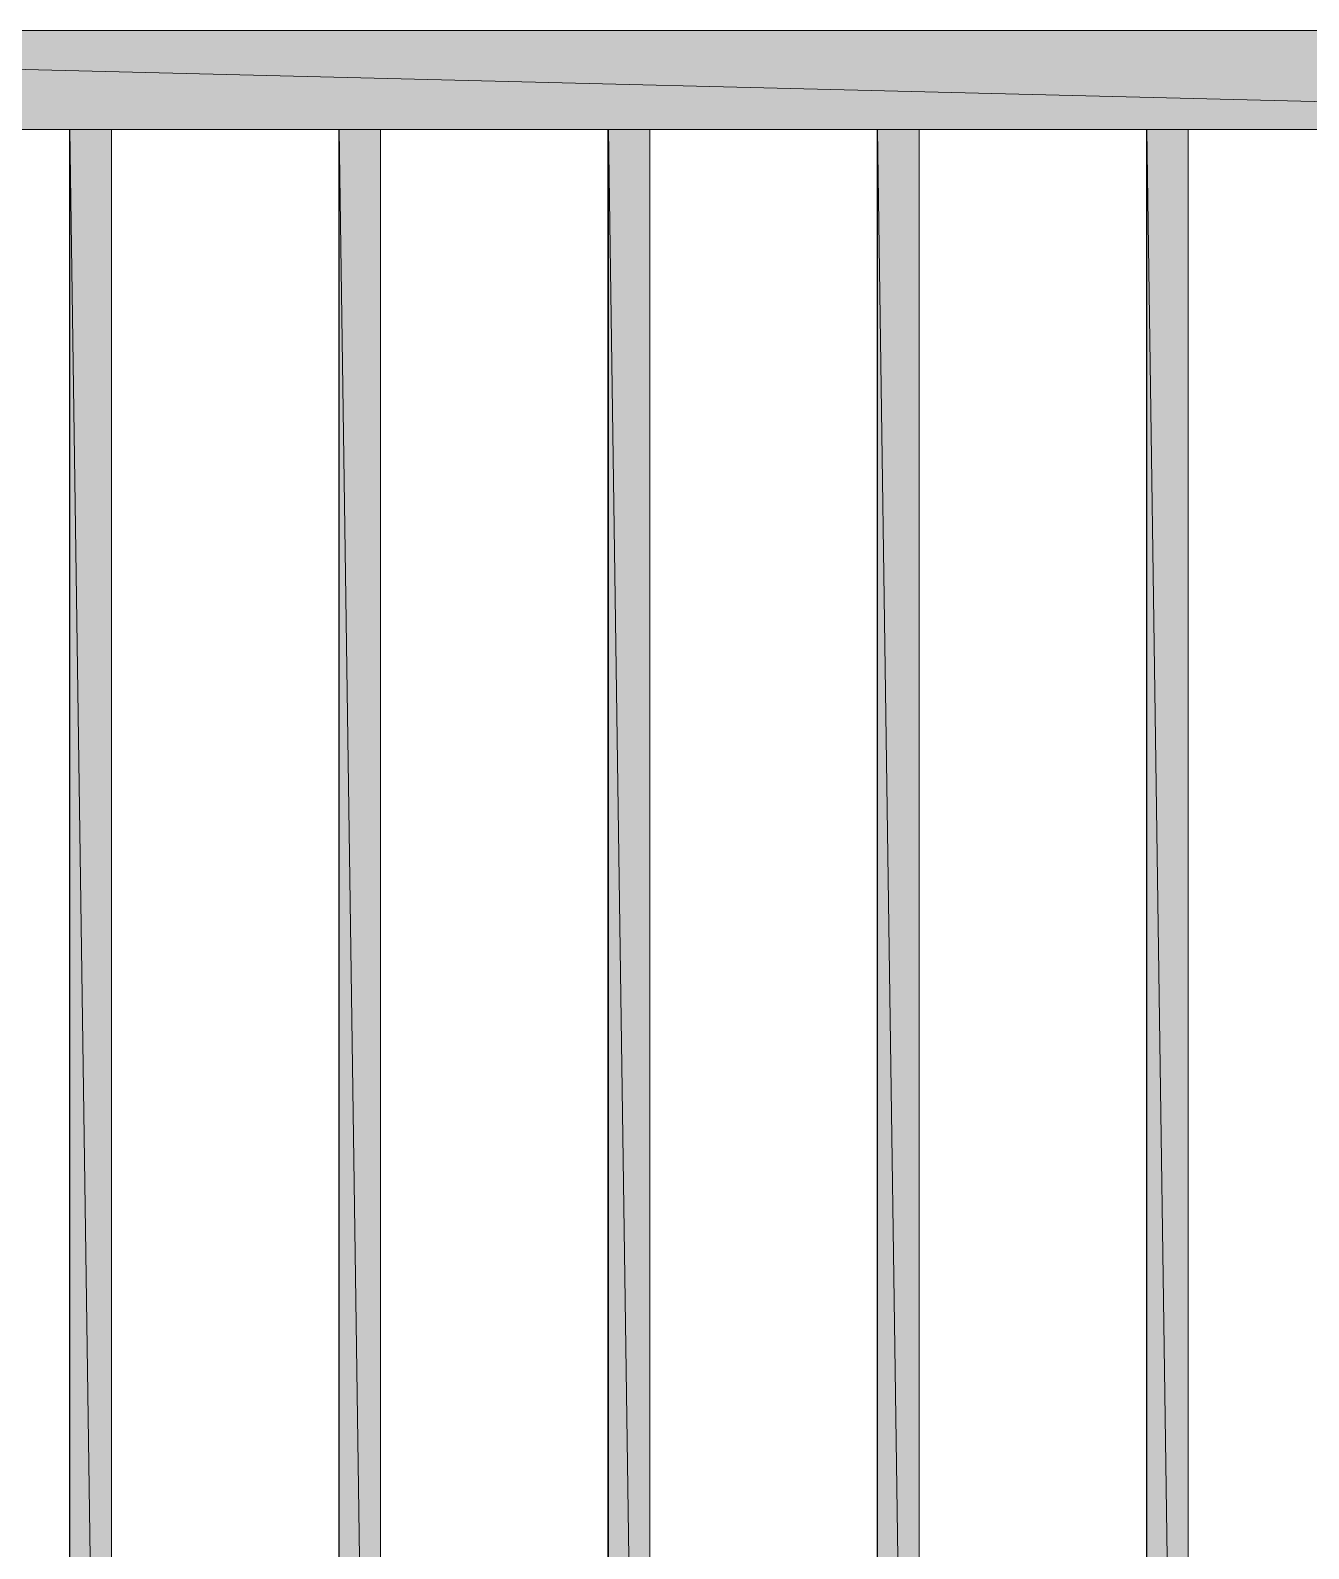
# Model space of a CAD drawing. Header units: millimetres. Extents: x 365175 to 2667127, y -330297 to -162108.
# Drawn here: x 1830987.6 to 1831346.1, y -319047.7 to -318622.1 of the extents above; entities that cross this region are included whole.
import ezdxf

# ---------------------------------------------------------------- set-up
doc = ezdxf.new("R2010")
doc.units = ezdxf.units.MM
doc.header["$MEASUREMENT"] = 0

# ---------------------------------------------------------------- blocks, each defined once
blk = doc.blocks.new('Élément de coupe_560_6', base_point=(1445436.05, -319510.98))
at = {"linetype": 'Continuous', "lineweight": 0, "true_color": 0x000000}
for points in [[(1830545.82, -318622.09), (1831660.92, -318649.87), (1831689.96, -318622.09)], [(1831660.92, -318649.87), (1830545.82, -318622.09), (1830574.86, -318649.87)], [(1830998.74, -318649.87), (1830998.61, -319466.04), (1830998.74, -319466.04)], [(1830998.74, -318649.87), (1830998.61, -319466.04), (1830998.74, -319466.04)], [(1830998.61, -319466.04), (1830998.74, -318649.87), (1830998.61, -318649.87)], [(1830998.61, -319466.04), (1830998.74, -318649.87), (1830998.61, -318649.87)], [(1831010.35, -318649.87), (1830998.74, -318649.87), (1831010.35, -319466.04)], [(1830998.74, -319466.04), (1831010.35, -319466.04), (1830998.74, -318649.87)], [(1830998.74, -318649.87), (1830998.91, -318662.23), (1831010.35, -318662.23), (1831010.35, -318649.87)], [(1830998.74, -318649.87), (1830998.74, -318662.23), (1830998.91, -318662.23)], [(1831074.24, -318649.87), (1831074.11, -319466.04), (1831074.24, -319466.04)], [(1831074.24, -318649.87), (1831074.11, -319466.04), (1831074.24, -319466.04)], [(1831074.11, -319466.04), (1831074.24, -318649.87), (1831074.11, -318649.87)], [(1831074.11, -319466.04), (1831074.24, -318649.87), (1831074.11, -318649.87)], [(1831085.85, -318649.87), (1831074.24, -318649.87), (1831085.85, -319466.04)], [(1831074.24, -319466.04), (1831085.85, -319466.04), (1831074.24, -318649.87)], [(1831074.24, -318649.87), (1831074.41, -318662.23), (1831085.85, -318662.23), (1831085.85, -318649.87)], [(1831074.24, -318649.87), (1831074.24, -318662.23), (1831074.41, -318662.23)], [(1831149.74, -318649.87), (1831149.61, -319466.04), (1831149.74, -319466.04)], [(1831149.74, -318649.87), (1831149.61, -319466.04), (1831149.74, -319466.04)], [(1831149.61, -319466.04), (1831149.74, -318649.87), (1831149.61, -318649.87)], [(1831149.61, -319466.04), (1831149.74, -318649.87), (1831149.61, -318649.87)], [(1831161.35, -318649.87), (1831149.74, -318649.87), (1831161.35, -319466.04)], [(1831149.74, -319466.04), (1831161.35, -319466.04), (1831149.74, -318649.87)], [(1831149.74, -318649.87), (1831149.91, -318662.23), (1831161.35, -318662.23), (1831161.35, -318649.87)], [(1831149.74, -318649.87), (1831149.74, -318662.23), (1831149.91, -318662.23)], [(1831225.24, -318649.87), (1831225.11, -319466.04), (1831225.24, -319466.04)], [(1831225.24, -318649.87), (1831225.11, -319466.04), (1831225.24, -319466.04)], [(1831225.11, -319466.04), (1831225.24, -318649.87), (1831225.11, -318649.87)], [(1831225.11, -319466.04), (1831225.24, -318649.87), (1831225.11, -318649.87)], [(1831236.86, -318649.87), (1831225.24, -318649.87), (1831236.86, -319466.04)], [(1831225.24, -319466.04), (1831236.86, -319466.04), (1831225.24, -318649.87)], [(1831225.24, -318649.87), (1831225.42, -318662.23), (1831236.86, -318662.23), (1831236.86, -318649.87)], [(1831225.24, -318649.87), (1831225.24, -318662.23), (1831225.42, -318662.23)], [(1831300.61, -319466.04), (1831300.74, -319466.04), (1831300.74, -318649.87)], [(1831300.61, -319466.04), (1831300.74, -319466.04), (1831300.74, -318649.87)], [(1831300.61, -319466.04), (1831300.74, -318649.87), (1831300.61, -318649.87)], [(1831300.61, -319466.04), (1831300.74, -318649.87), (1831300.61, -318649.87)], [(1831312.36, -318649.87), (1831300.74, -318649.87), (1831312.36, -319466.04)], [(1831300.74, -319466.04), (1831312.36, -319466.04), (1831300.74, -318649.87)], [(1831300.74, -318649.87), (1831300.92, -318662.23), (1831312.36, -318662.23), (1831312.36, -318649.87)], [(1831300.74, -318649.87), (1831300.74, -318662.23), (1831300.92, -318662.23)]]:
    blk.add_hatch(color=18, dxfattribs=at).paths.add_polyline_path(points)
at = {"color": 7, "linetype": 'Continuous', "lineweight": 20}
for p, q in [((1830545.82, -318622.09), (1831660.92, -318649.87)), ((1830545.82, -318622.09), (1831689.96, -318622.09)), ((1831660.92, -318649.87), (1830574.86, -318649.87)), ((1830998.74, -318649.87), (1830998.61, -319466.04)), ((1830998.61, -319466.04), (1830998.61, -318649.87)), ((1830998.74, -318649.87), (1831010.35, -319466.04)), ((1830998.74, -319466.04), (1830998.74, -318649.87)), ((1831010.35, -318649.87), (1831010.35, -319466.04)), ((1831074.24, -318649.87), (1831074.11, -319466.04)), ((1831074.11, -319466.04), (1831074.11, -318649.87)), ((1831074.24, -318649.87), (1831085.85, -319466.04)), ((1831074.24, -319466.04), (1831074.24, -318649.87)), ((1831085.85, -318649.87), (1831085.85, -319466.04)), ((1831149.74, -318649.87), (1831149.61, -319466.04)), ((1831149.61, -319466.04), (1831149.61, -318649.87)), ((1831149.74, -318649.87), (1831161.35, -319466.04)), ((1831149.74, -319466.04), (1831149.74, -318649.87)), ((1831161.35, -318649.87), (1831161.35, -319466.04)), ((1831225.24, -318649.87), (1831225.11, -319466.04)), ((1831225.11, -319466.04), (1831225.11, -318649.87)), ((1831225.24, -318649.87), (1831236.86, -319466.04)), ((1831225.24, -319466.04), (1831225.24, -318649.87)), ((1831236.86, -318649.87), (1831236.86, -319466.04)), ((1831300.74, -318649.87), (1831300.61, -319466.04)), ((1831300.61, -319466.04), (1831300.61, -318649.87)), ((1831300.74, -318649.87), (1831312.36, -319466.04)), ((1831300.74, -319466.04), (1831300.74, -318649.87)), ((1831312.36, -318649.87), (1831312.36, -319466.04))]:
    blk.add_line(p, q, dxfattribs=at)

msp = doc.modelspace()

# ---------------------------------------------------------------- block references
at = {"lineweight": 0}
msp.add_blockref('Élément de coupe_560_6', (1445436.05, -319510.981), dxfattribs=at)

doc.saveas('drawing.dxf')
